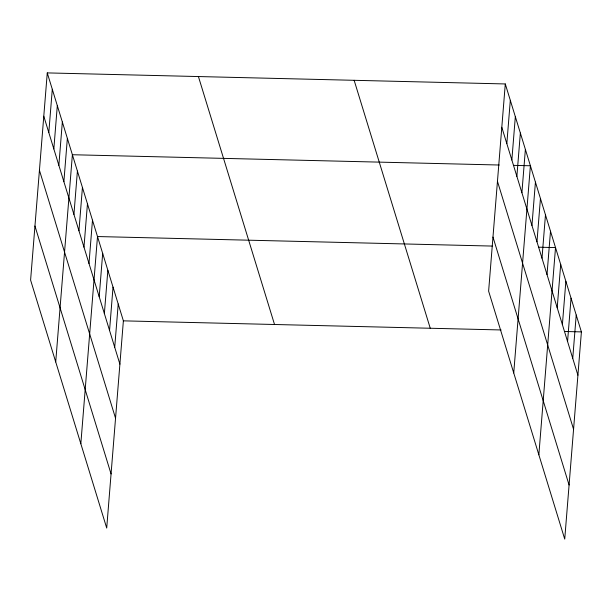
<?xml version="1.0" encoding="UTF-8"?>
<svg xmlns="http://www.w3.org/2000/svg" width="612" height="612" viewBox="0 0 612 612"><rect width="100%" height="100%" fill="white"/><g stroke="black" fill="none" stroke-linecap="round" stroke-linejoin="round"><path stroke-width="0.92" d="M47.269 72.904L30.6 280.105L106.71 528.049L123.379 320.849L47.269 72.904L505.29 83.951L581.4 331.895L564.731 539.096L488.621 291.151L505.29 83.951M48.807 132.582L52.295 89.268M53.833 148.945L57.314 105.631M58.859 165.309L62.34 121.995M63.877 181.672L67.366 138.358M55.715 361.929L72.384 154.729L499.231 165.018M73.93 214.399L77.41 171.092M78.948 230.762L82.436 187.456M83.974 247.126L87.455 203.819M88.992 263.497L92.481 220.182M80.83 443.746L97.507 236.546L492.232 246.07M99.198 296.721L102.678 253.406M104.369 313.573L107.857 270.267M109.548 330.434L113.029 287.127M114.719 347.295L118.208 303.988M506.828 143.629L510.316 100.314M511.854 159.992L515.335 116.678M516.872 176.355L520.361 133.049M521.898 192.719L525.379 149.412M513.736 372.976L530.405 165.775L513.399 165.362M531.943 225.445L535.431 182.139M536.969 241.817L540.45 198.502M541.995 258.18L545.476 214.866M547.013 274.543L550.502 231.229M538.851 454.793L555.52 247.592L538.522 247.187M557.211 307.767L560.699 264.453M562.39 324.628L565.87 281.313M567.561 341.488L571.05 298.174M572.74 358.349L576.221 315.035M123.379 320.849L501.106 329.96M564.394 331.482L581.4 331.895M501.802 127.265L577.912 375.202M497.457 181.351L573.566 429.287M492.974 237.073L569.083 485.01M354.141 80.31L430.251 328.246M198.418 76.554L274.528 324.49M43.789 116.219L119.898 364.155M39.436 170.297L115.546 418.241M34.953 226.019L111.063 473.963"/></g></svg>
